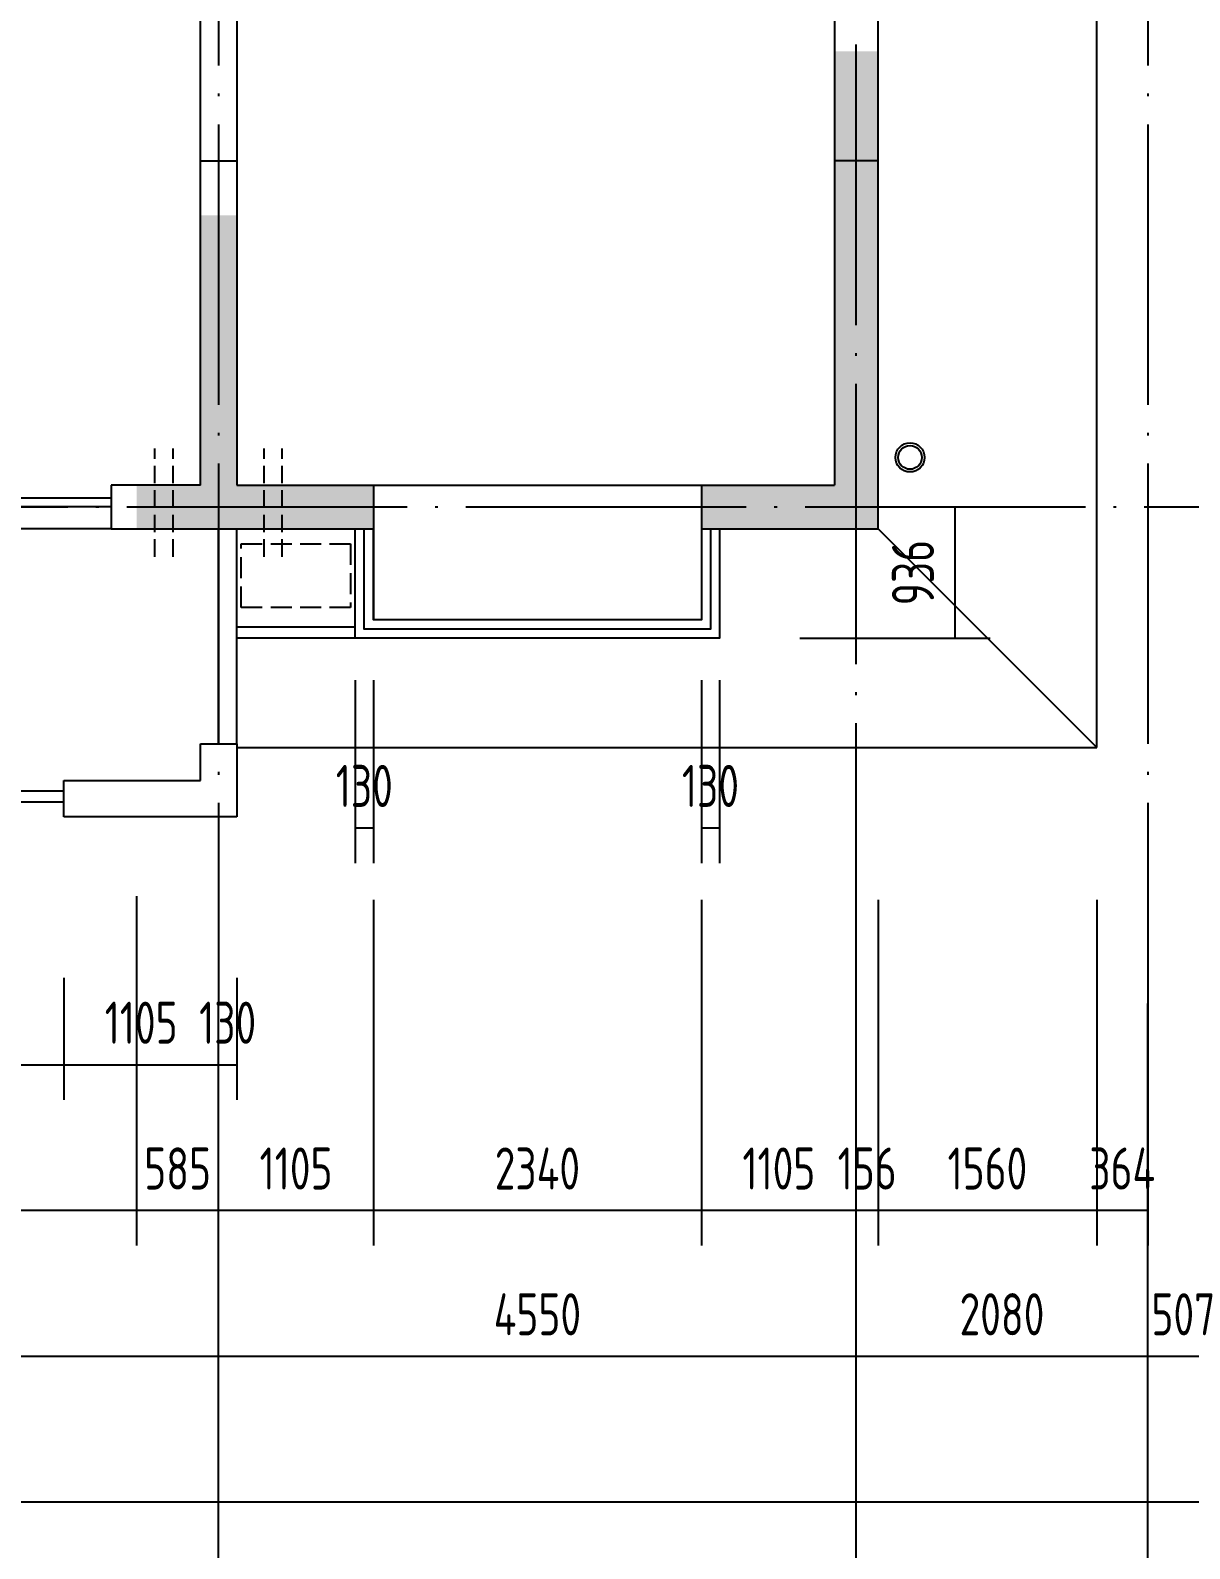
# Model space of a CAD drawing. Extents: x -726032 to 135930, y -151624 to 587044.
# Drawn here: x -674497 to -666225, y 542591 to 553422 of the extents above; entities that cross this region are included whole.
import ezdxf

# ---------------------------------------------------------------- set-up
doc = ezdxf.new("R2010")
doc.units = 0
doc.header["$LTSCALE"] = 1000
doc.header["$MEASUREMENT"] = 0
doc.linetypes.add('DASH', pattern=[0.35, 0.25, -0.1])
doc.linetypes.add('DOTE', pattern=[2.42, 2, -0.2, 0.02, -0.2])
doc.layers.get('DEFPOINTS').update_dxf_attribs({"color": 1, "linetype": 'CONTINUOUS'})
for name, color, linetype in [('AXIS', 245, 'CONTINUOUS'), ('COLUMN', 170, 'CONTINUOUS'), ('DOTE', 8, 'DOTE'), ('GROUND', 45, 'CONTINUOUS'), ('PUB_DIM', 245, 'CONTINUOUS'), ('ROOF', 4, 'CONTINUOUS'), ('WALL', 255, 'CONTINUOUS'), ('WINDOW', 155, 'CONTINUOUS'), ('空调', 245, 'CONTINUOUS'), ('雨水管', 20, 'CONTINUOUS')]:
    doc.layers.add(name, color=color, linetype=linetype)
doc.styles.add('DIM_FONT', font='isocp.shx', dxfattribs={"width": 0.8})
doc.dimstyles.new('AXIS', dxfattribs={"dimtxt": 300, "dimasz": 1, "dimexe": 250, "dimexo": 300, "dimgap": 150, "dimtad": 1, "dimdec": 0, "dimzin": 0, "dimdsep": 46, "dimtxsty": 'DIM_FONT', "dimcen": 0.09, "dimse1": 1, "dimse2": 1, "dimclrt": 142, "dimadec": 0, "dimazin": 0, "dimtfac": 1, "dimtdec": 0, "dimtix": 1, "dimtmove": 2, "dimatfit": 3, "dimfxl": 1, "dimtolj": 1, "dimtzin": 0, "dimarcsym": 0})
doc.dimstyles.new('DIMA', dxfattribs={"dimtxt": 300, "dimasz": 1, "dimexe": 250, "dimexo": 300, "dimgap": 150, "dimtad": 1, "dimdec": 0, "dimzin": 0, "dimdsep": 46, "dimtxsty": 'DIM_FONT', "dimcen": 0.09, "dimse1": 1, "dimclrt": 142, "dimadec": 0, "dimazin": 0, "dimtfac": 1, "dimtdec": 0, "dimtix": 1, "dimtmove": 2, "dimatfit": 3, "dimfxl": 1, "dimtolj": 1, "dimtzin": 0, "dimarcsym": 0})
doc.dimstyles.new('DIMB', dxfattribs={"dimtxt": 300, "dimasz": 1, "dimexe": 250, "dimexo": 300, "dimgap": 150, "dimtad": 1, "dimdec": 0, "dimzin": 0, "dimdsep": 46, "dimtxsty": 'DIM_FONT', "dimcen": 0.09, "dimse2": 1, "dimclrt": 142, "dimadec": 0, "dimazin": 0, "dimtfac": 1, "dimtdec": 0, "dimtix": 1, "dimtmove": 2, "dimatfit": 3, "dimfxl": 1, "dimtolj": 1, "dimtzin": 0, "dimarcsym": 0})
doc.dimstyles.new('DIMN', dxfattribs={"dimtxt": 300, "dimasz": 1, "dimexe": 250, "dimexo": 300, "dimgap": 150, "dimtad": 1, "dimdec": 0, "dimzin": 0, "dimdsep": 46, "dimtxsty": 'DIM_FONT', "dimcen": 0.09, "dimclrt": 142, "dimadec": 0, "dimazin": 0, "dimtfac": 1, "dimtdec": 0, "dimtix": 1, "dimtmove": 2, "dimatfit": 3, "dimfxl": 1, "dimtolj": 1, "dimtzin": 0, "dimarcsym": 0})

# ---------------------------------------------------------------- blocks, each defined once
blk = doc.blocks.new('*D513')
at = {"layer": 'AXIS', "color": 0, "lineweight": -2, "transparency": 16777216}
for p, q in [((-711920, 546180), (-711920, 542673)), ((-643241, 546180), (-643241, 542673)), ((-643242, 542923), (-711919, 542923))]:
    blk.add_line(p, q, dxfattribs=at)
at = {"layer": 'AXIS', "color": 0, "transparency": 16777216}
for points in [[(-711919, 542923), (-711919, 542923), (-711920, 542923)], [(-643242, 542923), (-643242, 542923), (-643241, 542923)]]:
    blk.add_solid(points, dxfattribs=at)
at = {"layer": 'DEFPOINTS', "color": 0, "transparency": 16777216}
for p in [(-711920, 546480), (-643241, 546480), (-711920, 542923)]:
    blk.add_point(p, dxfattribs=at)
at = {"layer": 'AXIS', "color": 142, "transparency": 16777216, "insert": (-677580, 543223), "char_height": 300, "attachment_point": 5, "style": 'DIM_FONT'}
blk.add_mtext('\\A1;68679', dxfattribs=at)
blk = doc.blocks.new('*D3383')
at = {"layer": 'AXIS', "color": 0, "lineweight": -2, "transparency": 16777216}
blk.add_line((-673155, 543963), (-677833, 543963), dxfattribs=at)
at = {"layer": 'AXIS', "color": 0, "transparency": 16777216}
for points in [[(-677833, 543963), (-677833, 543963), (-677834, 543963)], [(-673155, 543963), (-673155, 543963), (-673154, 543963)]]:
    blk.add_solid(points, dxfattribs=at)
at = {"layer": 'DEFPOINTS', "color": 0, "transparency": 16777216}
for p in [(-677834, 546480), (-673154, 546480), (-677834, 543963)]:
    blk.add_point(p, dxfattribs=at)
at = {"layer": 'AXIS', "color": 142, "transparency": 16777216, "insert": (-675494, 544263), "char_height": 300, "attachment_point": 5, "style": 'DIM_FONT'}
blk.add_mtext('\\A1;4680', dxfattribs=at)
blk = doc.blocks.new('*D1285')
at = {"layer": 'DEFPOINTS', "color": 0, "transparency": 16777216}
for p in [(-677249, 547546), (-673739, 547546), (-677249, 545003)]:
    blk.add_point(p, dxfattribs=at)
at = {"layer": 'PUB_DIM', "color": 0, "lineweight": -2, "transparency": 16777216}
for p, q in [((-677249, 547246), (-677249, 544753)), ((-673739, 547246), (-673739, 544753)), ((-673740, 545003), (-677248, 545003))]:
    blk.add_line(p, q, dxfattribs=at)
at = {"layer": 'PUB_DIM', "color": 0, "transparency": 16777216}
for points in [[(-677248, 545003), (-677248, 545003), (-677249, 545003)], [(-673740, 545003), (-673740, 545003), (-673739, 545003)]]:
    blk.add_solid(points, dxfattribs=at)
at = {"layer": 'PUB_DIM', "color": 142, "transparency": 16777216, "insert": (-675494, 545303), "char_height": 300, "attachment_point": 5, "style": 'DIM_FONT'}
blk.add_mtext('\\A1;3510', dxfattribs=at)
blk = doc.blocks.new('*D2543')
at = {"layer": 'DEFPOINTS', "color": 0, "transparency": 16777216}
for p in [(-677834, 546963), (-674259, 546963), (-674259, 546043)]:
    blk.add_point(p, dxfattribs=at)
at = {"layer": 'PUB_DIM', "color": 0, "lineweight": -2, "transparency": 16777216}
for p, q in [((-674259, 546663), (-674259, 545793)), ((-677833, 546043), (-674260, 546043))]:
    blk.add_line(p, q, dxfattribs=at)
at = {"layer": 'PUB_DIM', "color": 0, "transparency": 16777216}
for points in [[(-677833, 546043), (-677833, 546043), (-677834, 546043)], [(-674260, 546043), (-674260, 546043), (-674259, 546043)]]:
    blk.add_solid(points, dxfattribs=at)
at = {"layer": 'PUB_DIM', "color": 142, "transparency": 16777216, "insert": (-676046, 546343), "char_height": 300, "attachment_point": 5, "style": 'DIM_FONT'}
blk.add_mtext('\\A1;3575', dxfattribs=at)
blk = doc.blocks.new('*D3391')
at = {"layer": 'AXIS', "color": 0, "lineweight": -2, "transparency": 16777216}
for p, q in [((-666525, 543963), (-666526, 543963)), ((-666017, 543963), (-666524, 543963)), ((-666016, 543963), (-666015, 543963))]:
    blk.add_line(p, q, dxfattribs=at)
at = {"layer": 'AXIS', "color": 0, "transparency": 16777216}
for points in [[(-666525, 543963), (-666525, 543963), (-666524, 543963)], [(-666016, 543963), (-666016, 543963), (-666017, 543963)]]:
    blk.add_solid(points, dxfattribs=at)
at = {"layer": 'DEFPOINTS', "color": 0, "transparency": 16777216}
for p in [(-666524, 546480), (-666017, 546480), (-666524, 543963)]:
    blk.add_point(p, dxfattribs=at)
at = {"layer": 'AXIS', "color": 142, "transparency": 16777216, "insert": (-666270, 544263), "char_height": 300, "attachment_point": 5, "style": 'DIM_FONT'}
blk.add_mtext('\\A1;507', dxfattribs=at)
blk = doc.blocks.new('*D1313')
at = {"layer": 'DEFPOINTS', "color": 0, "transparency": 16777216}
for p in [(-666888, 547520), (-666524, 547520), (-666888, 545003)]:
    blk.add_point(p, dxfattribs=at)
at = {"layer": 'PUB_DIM', "color": 0, "lineweight": -2, "transparency": 16777216}
for p, q in [((-666888, 547220), (-666888, 544753)), ((-666524, 547220), (-666524, 544753)), ((-666889, 545003), (-666890, 545003)), ((-666524, 545003), (-666888, 545003)), ((-666523, 545003), (-666522, 545003))]:
    blk.add_line(p, q, dxfattribs=at)
at = {"layer": 'PUB_DIM', "color": 0, "transparency": 16777216}
for points in [[(-666889, 545003), (-666889, 545003), (-666888, 545003)], [(-666523, 545003), (-666523, 545003), (-666524, 545003)]]:
    blk.add_solid(points, dxfattribs=at)
at = {"layer": 'PUB_DIM', "color": 142, "transparency": 16777216, "insert": (-666706, 545303), "char_height": 300, "attachment_point": 5, "style": 'DIM_FONT'}
blk.add_mtext('\\A1;364', dxfattribs=at)
blk = doc.blocks.new('*D2583')
at = {"layer": 'DEFPOINTS', "color": 0, "transparency": 16777216}
for p in [(-669709, 547520), (-668604, 547520), (-669709, 545003)]:
    blk.add_point(p, dxfattribs=at)
at = {"layer": 'PUB_DIM', "color": 0, "lineweight": -2, "transparency": 16777216}
for p, q in [((-669709, 547220), (-669709, 544753)), ((-668605, 545003), (-669708, 545003))]:
    blk.add_line(p, q, dxfattribs=at)
at = {"layer": 'PUB_DIM', "color": 0, "transparency": 16777216}
for points in [[(-669708, 545003), (-669708, 545003), (-669709, 545003)], [(-668605, 545003), (-668605, 545003), (-668604, 545003)]]:
    blk.add_solid(points, dxfattribs=at)
at = {"layer": 'PUB_DIM', "color": 142, "transparency": 16777216, "insert": (-669156, 545303), "char_height": 300, "attachment_point": 5, "style": 'DIM_FONT'}
blk.add_mtext('\\A1;1105', dxfattribs=at)
blk = doc.blocks.new('*D1322')
at = {"layer": 'DEFPOINTS', "color": 0, "transparency": 16777216}
for p in [(-669709, 549086), (-669579, 549086), (-669709, 547732)]:
    blk.add_point(p, dxfattribs=at)
at = {"layer": 'PUB_DIM', "color": 0, "lineweight": -2, "transparency": 16777216}
for p, q in [((-669709, 548786), (-669709, 547482)), ((-669579, 548786), (-669579, 547482)), ((-669710, 547732), (-669711, 547732)), ((-669579, 547732), (-669709, 547732)), ((-669578, 547732), (-669577, 547732))]:
    blk.add_line(p, q, dxfattribs=at)
at = {"layer": 'PUB_DIM', "color": 0, "transparency": 16777216}
for points in [[(-669710, 547732), (-669710, 547732), (-669709, 547732)], [(-669578, 547732), (-669578, 547732), (-669579, 547732)]]:
    blk.add_solid(points, dxfattribs=at)
at = {"layer": 'PUB_DIM', "color": 142, "transparency": 16777216, "insert": (-669644, 548032), "char_height": 300, "attachment_point": 5, "style": 'DIM_FONT'}
blk.add_mtext('\\A1;130', dxfattribs=at)
blk = doc.blocks.new('*D3813')
at = {"layer": 'DEFPOINTS', "color": 0, "transparency": 16777216}
for p in [(-668604, 547520), (-668448, 547520), (-668604, 545003)]:
    blk.add_point(p, dxfattribs=at)
at = {"layer": 'PUB_DIM', "color": 0, "lineweight": -2, "transparency": 16777216}
for p, q in [((-668448, 547220), (-668448, 544753)), ((-668605, 545003), (-668606, 545003)), ((-668448, 545003), (-668604, 545003)), ((-668447, 545003), (-668446, 545003))]:
    blk.add_line(p, q, dxfattribs=at)
at = {"layer": 'PUB_DIM', "color": 0, "transparency": 16777216}
for points in [[(-668605, 545003), (-668605, 545003), (-668604, 545003)], [(-668447, 545003), (-668447, 545003), (-668448, 545003)]]:
    blk.add_solid(points, dxfattribs=at)
at = {"layer": 'PUB_DIM', "color": 142, "transparency": 16777216, "insert": (-668526, 545303), "char_height": 300, "attachment_point": 5, "style": 'DIM_FONT'}
blk.add_mtext('\\A1;156', dxfattribs=at)
blk = doc.blocks.new('*D2584')
at = {"layer": 'DEFPOINTS', "color": 0, "transparency": 16777216}
for p in [(-673739, 547546), (-673154, 547546), (-673739, 545003)]:
    blk.add_point(p, dxfattribs=at)
at = {"layer": 'PUB_DIM', "color": 0, "lineweight": -2, "transparency": 16777216}
for p, q in [((-673739, 547246), (-673739, 544753)), ((-673740, 545003), (-673741, 545003)), ((-673154, 545003), (-673739, 545003)), ((-673153, 545003), (-673152, 545003))]:
    blk.add_line(p, q, dxfattribs=at)
at = {"layer": 'PUB_DIM', "color": 0, "transparency": 16777216}
for points in [[(-673740, 545003), (-673740, 545003), (-673739, 545003)], [(-673153, 545003), (-673153, 545003), (-673154, 545003)]]:
    blk.add_solid(points, dxfattribs=at)
at = {"layer": 'PUB_DIM', "color": 142, "transparency": 16777216, "insert": (-673446, 545303), "char_height": 300, "attachment_point": 5, "style": 'DIM_FONT'}
blk.add_mtext('\\A1;585', dxfattribs=at)
blk = doc.blocks.new('*D3814')
at = {"layer": 'DEFPOINTS', "color": 0, "transparency": 16777216}
for p in [(-674259, 546963), (-673154, 546963), (-673154, 546043)]:
    blk.add_point(p, dxfattribs=at)
at = {"layer": 'PUB_DIM', "color": 0, "lineweight": -2, "transparency": 16777216}
for p, q in [((-674259, 546663), (-674259, 545793)), ((-674258, 546043), (-673155, 546043))]:
    blk.add_line(p, q, dxfattribs=at)
at = {"layer": 'PUB_DIM', "color": 0, "transparency": 16777216}
for points in [[(-674258, 546043), (-674258, 546043), (-674259, 546043)], [(-673155, 546043), (-673155, 546043), (-673154, 546043)]]:
    blk.add_solid(points, dxfattribs=at)
at = {"layer": 'PUB_DIM', "color": 142, "transparency": 16777216, "insert": (-673706, 546343), "char_height": 300, "attachment_point": 5, "style": 'DIM_FONT'}
blk.add_mtext('\\A1;1105', dxfattribs=at)
blk = doc.blocks.new('*D3815')
at = {"layer": 'DEFPOINTS', "color": 0, "transparency": 16777216}
for p in [(-673154, 547546), (-672049, 547520), (-673154, 545003)]:
    blk.add_point(p, dxfattribs=at)
at = {"layer": 'PUB_DIM', "color": 0, "lineweight": -2, "transparency": 16777216}
for p, q in [((-672049, 547220), (-672049, 544753)), ((-672050, 545003), (-673153, 545003))]:
    blk.add_line(p, q, dxfattribs=at)
at = {"layer": 'PUB_DIM', "color": 0, "transparency": 16777216}
for points in [[(-673153, 545003), (-673153, 545003), (-673154, 545003)], [(-672050, 545003), (-672050, 545003), (-672049, 545003)]]:
    blk.add_solid(points, dxfattribs=at)
at = {"layer": 'PUB_DIM', "color": 142, "transparency": 16777216, "insert": (-672601, 545303), "char_height": 300, "attachment_point": 5, "style": 'DIM_FONT'}
blk.add_mtext('\\A1;1105', dxfattribs=at)
blk = doc.blocks.new('*D2585')
at = {"layer": 'DEFPOINTS', "color": 0, "transparency": 16777216}
for p in [(-673154, 546963), (-673024, 546963), (-673024, 546043)]:
    blk.add_point(p, dxfattribs=at)
at = {"layer": 'PUB_DIM', "color": 0, "lineweight": -2, "transparency": 16777216}
for p, q in [((-673024, 546663), (-673024, 545793)), ((-673155, 546043), (-673156, 546043)), ((-673154, 546043), (-673024, 546043)), ((-673023, 546043), (-673022, 546043))]:
    blk.add_line(p, q, dxfattribs=at)
at = {"layer": 'PUB_DIM', "color": 0, "transparency": 16777216}
for points in [[(-673155, 546043), (-673155, 546043), (-673154, 546043)], [(-673023, 546043), (-673023, 546043), (-673024, 546043)]]:
    blk.add_solid(points, dxfattribs=at)
at = {"layer": 'PUB_DIM', "color": 142, "transparency": 16777216, "insert": (-673089, 546343), "char_height": 300, "attachment_point": 5, "style": 'DIM_FONT'}
blk.add_mtext('\\A1;130', dxfattribs=at)
blk = doc.blocks.new('*D1323')
at = {"layer": 'DEFPOINTS', "color": 0, "transparency": 16777216}
for p in [(-672179, 549086), (-672049, 549086), (-672179, 547732)]:
    blk.add_point(p, dxfattribs=at)
at = {"layer": 'PUB_DIM', "color": 0, "lineweight": -2, "transparency": 16777216}
for p, q in [((-672179, 548786), (-672179, 547482)), ((-672049, 548786), (-672049, 547482)), ((-672180, 547732), (-672181, 547732)), ((-672049, 547732), (-672179, 547732)), ((-672048, 547732), (-672047, 547732))]:
    blk.add_line(p, q, dxfattribs=at)
at = {"layer": 'PUB_DIM', "color": 0, "transparency": 16777216}
for points in [[(-672180, 547732), (-672180, 547732), (-672179, 547732)], [(-672048, 547732), (-672048, 547732), (-672049, 547732)]]:
    blk.add_solid(points, dxfattribs=at)
at = {"layer": 'PUB_DIM', "color": 142, "transparency": 16777216, "insert": (-672114, 548032), "char_height": 300, "attachment_point": 5, "style": 'DIM_FONT'}
blk.add_mtext('\\A1;130', dxfattribs=at)
blk = doc.blocks.new('*D3393')
at = {"layer": 'AXIS', "color": 0, "lineweight": -2, "transparency": 16777216}
blk.add_line((-668605, 543963), (-673153, 543963), dxfattribs=at)
at = {"layer": 'AXIS', "color": 0, "transparency": 16777216}
for points in [[(-673153, 543963), (-673153, 543963), (-673154, 543963)], [(-668605, 543963), (-668605, 543963), (-668604, 543963)]]:
    blk.add_solid(points, dxfattribs=at)
at = {"layer": 'DEFPOINTS', "color": 0, "transparency": 16777216}
for p in [(-673154, 546480), (-668604, 546480), (-673154, 543963)]:
    blk.add_point(p, dxfattribs=at)
at = {"layer": 'AXIS', "color": 142, "transparency": 16777216, "insert": (-670879, 544263), "char_height": 300, "attachment_point": 5, "style": 'DIM_FONT'}
blk.add_mtext('\\A1;4550', dxfattribs=at)
blk = doc.blocks.new('*D1324')
at = {"layer": 'DEFPOINTS', "color": 0, "transparency": 16777216}
for p in [(-672049, 547520), (-669709, 547520), (-672049, 545003)]:
    blk.add_point(p, dxfattribs=at)
at = {"layer": 'PUB_DIM', "color": 0, "lineweight": -2, "transparency": 16777216}
for p, q in [((-672049, 547220), (-672049, 544753)), ((-669709, 547220), (-669709, 544753)), ((-669710, 545003), (-672048, 545003))]:
    blk.add_line(p, q, dxfattribs=at)
at = {"layer": 'PUB_DIM', "color": 0, "transparency": 16777216}
for points in [[(-672048, 545003), (-672048, 545003), (-672049, 545003)], [(-669710, 545003), (-669710, 545003), (-669709, 545003)]]:
    blk.add_solid(points, dxfattribs=at)
at = {"layer": 'PUB_DIM', "color": 142, "transparency": 16777216, "insert": (-670879, 545303), "char_height": 300, "attachment_point": 5, "style": 'DIM_FONT'}
blk.add_mtext('\\A1;2340', dxfattribs=at)
blk = doc.blocks.new('*D3816')
at = {"layer": 'DEFPOINTS', "color": 0, "transparency": 16777216}
for p in [(-669306, 550022), (-667899, 550022), (-669306, 549086)]:
    blk.add_point(p, dxfattribs=at)
at = {"layer": 'PUB_DIM', "color": 0, "lineweight": -2, "transparency": 16777216}
for p, q in [((-667899, 549087), (-667899, 550021)), ((-669006, 549086), (-667649, 549086))]:
    blk.add_line(p, q, dxfattribs=at)
at = {"layer": 'PUB_DIM', "color": 0, "transparency": 16777216}
for points in [[(-667899, 550021), (-667899, 550021), (-667899, 550022)], [(-667899, 549087), (-667899, 549087), (-667899, 549086)]]:
    blk.add_solid(points, dxfattribs=at)
at = {"layer": 'PUB_DIM', "color": 142, "transparency": 16777216, "insert": (-668199, 549554), "char_height": 300, "attachment_point": 5, "rotation": 90, "style": 'DIM_FONT'}
blk.add_mtext('\\A1;936', dxfattribs=at)
blk = doc.blocks.new('*D3394')
at = {"layer": 'AXIS', "color": 0, "lineweight": -2, "transparency": 16777216}
blk.add_line((-666525, 543963), (-668603, 543963), dxfattribs=at)
at = {"layer": 'AXIS', "color": 0, "transparency": 16777216}
for points in [[(-668603, 543963), (-668603, 543963), (-668604, 543963)], [(-666525, 543963), (-666525, 543963), (-666524, 543963)]]:
    blk.add_solid(points, dxfattribs=at)
at = {"layer": 'DEFPOINTS', "color": 0, "transparency": 16777216}
for p in [(-668604, 546480), (-666524, 546480), (-668604, 543963)]:
    blk.add_point(p, dxfattribs=at)
at = {"layer": 'AXIS', "color": 142, "transparency": 16777216, "insert": (-667564, 544263), "char_height": 300, "attachment_point": 5, "style": 'DIM_FONT'}
blk.add_mtext('\\A1;2080', dxfattribs=at)
blk = doc.blocks.new('*D1326')
at = {"layer": 'DEFPOINTS', "color": 0, "transparency": 16777216}
for p in [(-668448, 547520), (-666888, 547520), (-668448, 545003)]:
    blk.add_point(p, dxfattribs=at)
at = {"layer": 'PUB_DIM', "color": 0, "lineweight": -2, "transparency": 16777216}
for p, q in [((-668448, 547220), (-668448, 544753)), ((-666888, 547220), (-666888, 544753)), ((-666889, 545003), (-668447, 545003))]:
    blk.add_line(p, q, dxfattribs=at)
at = {"layer": 'PUB_DIM', "color": 0, "transparency": 16777216}
for points in [[(-668447, 545003), (-668447, 545003), (-668448, 545003)], [(-666889, 545003), (-666889, 545003), (-666888, 545003)]]:
    blk.add_solid(points, dxfattribs=at)
at = {"layer": 'PUB_DIM', "color": 142, "transparency": 16777216, "insert": (-667668, 545303), "char_height": 300, "attachment_point": 5, "style": 'DIM_FONT'}
blk.add_mtext('\\A1;1560', dxfattribs=at)

msp = doc.modelspace()

# ---------------------------------------------------------------- linework, layer by layer
at = {"layer": 'AXIS'}
for p, q in [((-673153.9, 542402.9), (-673153.9, 546480.4)), ((-668603.9, 542402.9), (-668603.9, 546480.4)), ((-666523.9, 542402.9), (-666523.9, 546480.4))]:
    msp.add_line(p, q, dxfattribs=at)
at = {"layer": 'COLUMN'}
for points in [[(-668759.9, 550178.4), (-668759.9, 553272.4), (-668447.9, 549866.4), (-668447.9, 553272.4)], [(-673283.9, 552102.4), (-673283.9, 550178.4), (-673023.9, 552102.4), (-673023.9, 550178.4)], [(-673738.9, 550178.4), (-673738.9, 549866.4), (-672048.9, 550178.4), (-672048.9, 549866.4)], [(-669708.9, 550178.4), (-669708.9, 549866.4), (-668759.9, 550178.4), (-668447.9, 549866.4)]]:
    msp.add_solid(points, dxfattribs=at)
at = {"layer": 'DOTE'}
for p, q in [((-673153.9, 576952), (-673153.9, 546480.4)), ((-666523.9, 576952), (-666523.9, 546480.4)), ((-668603.9, 546480.4), (-668603.9, 557822.4)), ((-712529.2, 550022.4), (-642897.4, 550022.4))]:
    msp.add_line(p, q, dxfattribs=at)
at = {"layer": 'GROUND'}
for p, q in [((-666887.9, 548306.4), (-666887.9, 556106.4)), ((-673920.9, 549866.4), (-677040.9, 549866.4)), ((-666887.9, 548306.4), (-668447.9, 549866.4)), ((-673023.9, 548306.4), (-666887.9, 548306.4))]:
    msp.add_line(p, q, dxfattribs=at)
at = {"layer": 'ROOF'}
for p, q in [((-673153.9, 548332.2), (-673153.9, 549866.4)), ((-673023.9, 548332.2), (-673023.9, 549866.4)), ((-672178.9, 549164.4), (-673023.9, 549164.4)), ((-672178.9, 549086.4), (-673023.9, 549086.4))]:
    msp.add_line(p, q, dxfattribs=at)
for points in [[(-674258.9, 547994.2), (-677703.9, 547994.2)], [(-674258.9, 547916.2), (-677703.9, 547916.2)]]:
    msp.add_lwpolyline(points, dxfattribs=at)
at = {"layer": 'WALL', "color": 255}
for p, q in [((-668447.9, 549866.4), (-668447.9, 556652.4)), ((-673283.9, 548072.2), (-673283.9, 548332.2)), ((-673023.9, 548332.2), (-673023.9, 547812.2)), ((-674258.9, 547812.2), (-674258.9, 548072.2)), ((-674258.9, 548072.2), (-673283.9, 548072.2)), ((-673023.9, 547812.2), (-674258.9, 547812.2))]:
    msp.add_line(p, q, dxfattribs=at)
at = {"layer": 'WALL'}
for p, q in [((-673283.9, 550178.4), (-673283.9, 556366.4)), ((-673023.9, 555274.4), (-673023.9, 550178.4)), ((-668759.9, 555274.4), (-668759.9, 550178.4)), ((-673283.9, 552492.4), (-673023.9, 552492.4)), ((-668447.9, 552492.4), (-668759.9, 552492.4)), ((-673283.9, 550178.4), (-673920.9, 550178.4)), ((-673920.9, 550178.4), (-673920.9, 549866.4)), ((-673023.9, 550178.4), (-672048.9, 550178.4)), ((-672048.9, 550178.4), (-672048.9, 549866.4)), ((-669708.9, 550178.4), (-668759.9, 550178.4)), ((-669708.9, 550178.4), (-669708.9, 549866.4)), ((-673920.9, 549866.4), (-672048.9, 549866.4)), ((-669708.9, 549866.4), (-668447.9, 549866.4))]:
    msp.add_line(p, q, dxfattribs=at)
at = {"layer": 'WALL', "color": 0}
msp.add_line((-673283.9, 548332.2), (-673023.9, 548332.2), dxfattribs=at)
at = {"layer": 'WINDOW'}
msp.add_line((-672048.9, 550178.4), (-669708.9, 550178.4), dxfattribs=at)
msp.add_lwpolyline([(-673920.9, 550022.4), (-675870.9, 550022.4), (-675870.9, 550087.4), (-673920.9, 550087.4)], close=True, dxfattribs=at)
for points in [[(-669578.9, 549866.4), (-669578.9, 549086.4), (-672178.9, 549086.4), (-672178.9, 549866.4)], [(-669643.9, 549866.4), (-669643.9, 549151.4), (-672113.9, 549151.4), (-672113.9, 549866.4)], [(-672048.9, 549866.4), (-672048.9, 549216.4)], [(-669708.9, 549866.4), (-669708.9, 549216.4), (-672048.9, 549216.4), (-672048.9, 549866.4)]]:
    msp.add_lwpolyline(points, dxfattribs=at)
at = {"layer": '空调', "linetype": 'DASH', "ltscale": 0.5}
for p, q in [((-673608.9, 549666.7), (-673608.9, 550440.5)), ((-673478.9, 549666.7), (-673478.9, 550440.5)), ((-672828.9, 549666.7), (-672828.9, 550440.5)), ((-672698.9, 549666.7), (-672698.9, 550440.5))]:
    msp.add_line(p, q, dxfattribs=at)
at = {"layer": '空调', "linetype": 'DASH', "ltscale": 0.6}
msp.add_lwpolyline([(-672212, 549305), (-672992, 549305), (-672992, 549760), (-672212, 549760)], close=True, dxfattribs=at)
at = {"layer": '雨水管'}
for radius in [104, 84.5]:
    msp.add_circle((-668220.3, 550376), radius, dxfattribs=at)

# ---------------------------------------------------------------- dimensions: what is measured, and where the dimension line sits
at = {"layer": 'AXIS'}
dim = msp.add_aligned_dim(p1=(-643240.9, 546480.4), p2=(-711919.9, 546480.4), distance=3557.4, dimstyle='DIMN', dxfattribs=at)
dim.commit()
dim.dimension.update_dxf_attribs({"geometry": '*D513', "text_midpoint": (-677580.4, 543222.9)})
for base, p1, p2, picture, middle in [((-677833.9, 543962.9), (-673153.9, 546480.4), (-677833.9, 546480.4), '*D3383', (-675493.9, 544262.9)), ((-673153.9, 543962.9), (-668603.9, 546480.4), (-673153.9, 546480.4), '*D3393', (-670878.9, 544262.9)), ((-668603.9, 543962.9), (-666523.9, 546480.4), (-668603.9, 546480.4), '*D3394', (-667563.9, 544263)), ((-666523.9, 543962.9), (-666016.9, 546480.4), (-666523.9, 546480.4), '*D3391', (-666270.4, 544262.9))]:
    dim = msp.add_linear_dim(base=base, p1=p1, p2=p2, dimstyle='AXIS', dxfattribs=at)
    dim.commit()
    dim.dimension.update_dxf_attribs({"geometry": picture, "text_midpoint": middle})
at = {"layer": 'PUB_DIM'}
dim = msp.add_linear_dim(base=(-667899.2, 550022.4), p1=(-669306.5, 549086.4), p2=(-669306.5, 550022.4), angle=270, dimstyle='DIMB', dxfattribs=at)
dim.commit()
dim.dimension.update_dxf_attribs({"geometry": '*D3816', "text_midpoint": (-668199.2, 549554.4)})
for base, p1, p2, dimstyle, picture, middle in [((-672178.9, 547731.9), (-672048.9, 549086.4), (-672178.9, 549086.4), 'DIMN', '*D1323', (-672113.9, 548031.9)), ((-669708.9, 547731.9), (-669578.9, 549086.4), (-669708.9, 549086.4), 'DIMN', '*D1322', (-669643.9, 548031.9)), ((-677248.9, 545002.9), (-673738.9, 547546.4), (-677248.9, 547546.4), 'DIMN', '*D1285', (-675493.9, 545302.9)), ((-673738.9, 545002.9), (-673153.9, 547546.4), (-673738.9, 547546.4), 'DIMA', '*D2584', (-673446.4, 545302.9)), ((-673153.9, 545002.9), (-672048.9, 547520.4), (-673153.9, 547546.4), 'DIMB', '*D3815', (-672601.4, 545302.9)), ((-672048.9, 545002.9), (-669708.9, 547520.4), (-672048.9, 547520.4), 'DIMN', '*D1324', (-670878.9, 545303)), ((-669708.9, 545002.9), (-668603.9, 547520.4), (-669708.9, 547520.4), 'DIMA', '*D2583', (-669156.4, 545302.9)), ((-668603.9, 545002.9), (-668447.9, 547520.4), (-668603.9, 547520.4), 'DIMB', '*D3813', (-668525.9, 545302.9)), ((-668447.9, 545002.9), (-666887.9, 547520.4), (-668447.9, 547520.4), 'DIMN', '*D1326', (-667667.9, 545302.9)), ((-666887.9, 545002.9), (-666523.9, 547520.4), (-666887.9, 547520.4), 'DIMN', '*D1313', (-666705.9, 545302.9)), ((-674258.9, 546042.9), (-677833.9, 546962.8), (-674258.9, 546962.8), 'DIMA', '*D2543', (-676046.4, 546342.9)), ((-673153.9, 546042.9), (-674258.9, 546962.8), (-673153.9, 546962.8), 'DIMB', '*D3814', (-673706.4, 546342.9)), ((-673023.9, 546042.9), (-673153.9, 546962.8), (-673023.9, 546962.8), 'DIMA', '*D2585', (-673088.9, 546342.9))]:
    dim = msp.add_linear_dim(base=base, p1=p1, p2=p2, dimstyle=dimstyle, dxfattribs=at)
    dim.commit()
    dim.dimension.update_dxf_attribs({"geometry": picture, "text_midpoint": middle})

doc.saveas('drawing.dxf')
